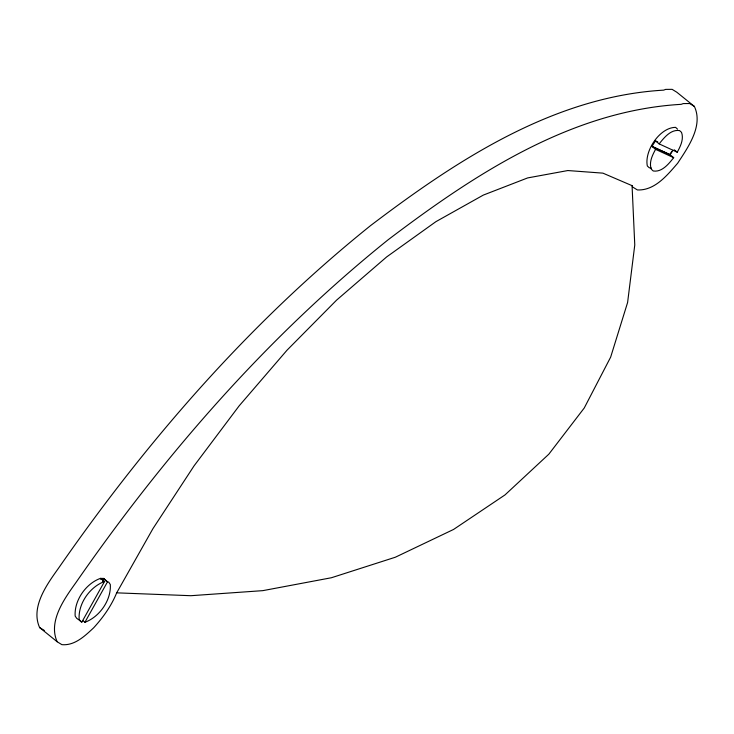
<?xml version="1.0" encoding="UTF-8"?>
<svg xmlns="http://www.w3.org/2000/svg" width="734" height="734" viewBox="0 0 734 734"><rect width="100%" height="100%" fill="white"/><g stroke="black" fill="none" stroke-linecap="round" stroke-linejoin="round"><path stroke-width="1.1" d="M116.678 592.843C111.385 605.853 103.099 617.477 93.658 627.809C84.951 635.901 74.73 645.856 61.876 644.654L57.169 641.764L39.627 627.57C30.397 607.146 46.958 584.383 58.454 568.309C146.763 440.978 249.542 322.666 370.698 225.503C456.264 160.599 553.252 96.539 663.692 90.135L665.637 89.392L672.124 89.346L676.831 92.236L694.373 106.43C703.493 125.844 687.941 147.424 677.656 163.232C667.298 175.169 654.801 190.702 637.415 189.95L632.708 187.06L632.066 185.656L602.917 173.141L567.832 170.545L527.645 177.922L483.33 195.088L435.941 221.64L386.644 256.937L336.603 300.123L287.049 350.164L239.156 405.847L194.088 465.824L152.929 528.663L116.678 592.843L190.858 595.705L262.855 590.641L331.419 577.741L395.351 557.225L453.557 529.453L505.01 494.909L548.83 454.181L584.255 407.985L610.66 357.119L627.607 302.472L634.772 244.982L632.066 185.656M81.887 622.01L104.522 581.502L100.503 578.364C85.942 583.502 74.088 600.43 75.162 616.055L76.712 618.34L81.887 622.01L80.694 621.56L79.144 619.267C78.061 603.587 89.952 586.778 104.522 581.502M82.731 620.496L84.924 622.267L107.559 581.759L103.632 578.456L100.503 578.364L100.558 579.117M655.572 149.351C652.352 155.241 648.792 162.453 651.306 169.205L653.242 170.985C662.077 172.371 668.738 163.838 673.684 157.682L669.702 154.461L651.599 146.139L655.572 149.351L673.684 157.682M673.06 150.195L670.032 154.727L651.93 146.405L655.49 140.937L657.811 142.001M659.141 143.882L677.243 152.204C680.473 146.323 684.033 139.111 681.519 132.359L679.583 130.579C670.748 129.193 664.087 137.726 659.141 143.882L655.159 140.671L655.746 141.047M671.656 151.8L669.784 154.608M100.833 578.631L103.962 578.722L102.494 581.337L103.632 578.456L106.329 581.282M84.924 622.267C99.494 616.991 111.375 600.183 110.302 584.503L108.751 582.209L107.559 581.759M651.159 168.04L649.269 167.774L647.333 165.985C644.177 151.03 659.719 127.404 675.601 127.358L677.537 129.147M694.373 106.43L689.676 103.531L683.189 103.586L681.244 104.329C570.795 110.724 473.806 174.793 388.24 239.688C267.093 336.86 164.306 455.172 75.997 582.502C64.5 598.568 47.939 621.34 57.169 641.764M39.627 627.57L44.324 630.469M651.599 146.139L652.177 146.516M674.326 149.846L677.243 152.204M103.632 578.456L102.558 580.438L103.632 578.456"/></g></svg>
